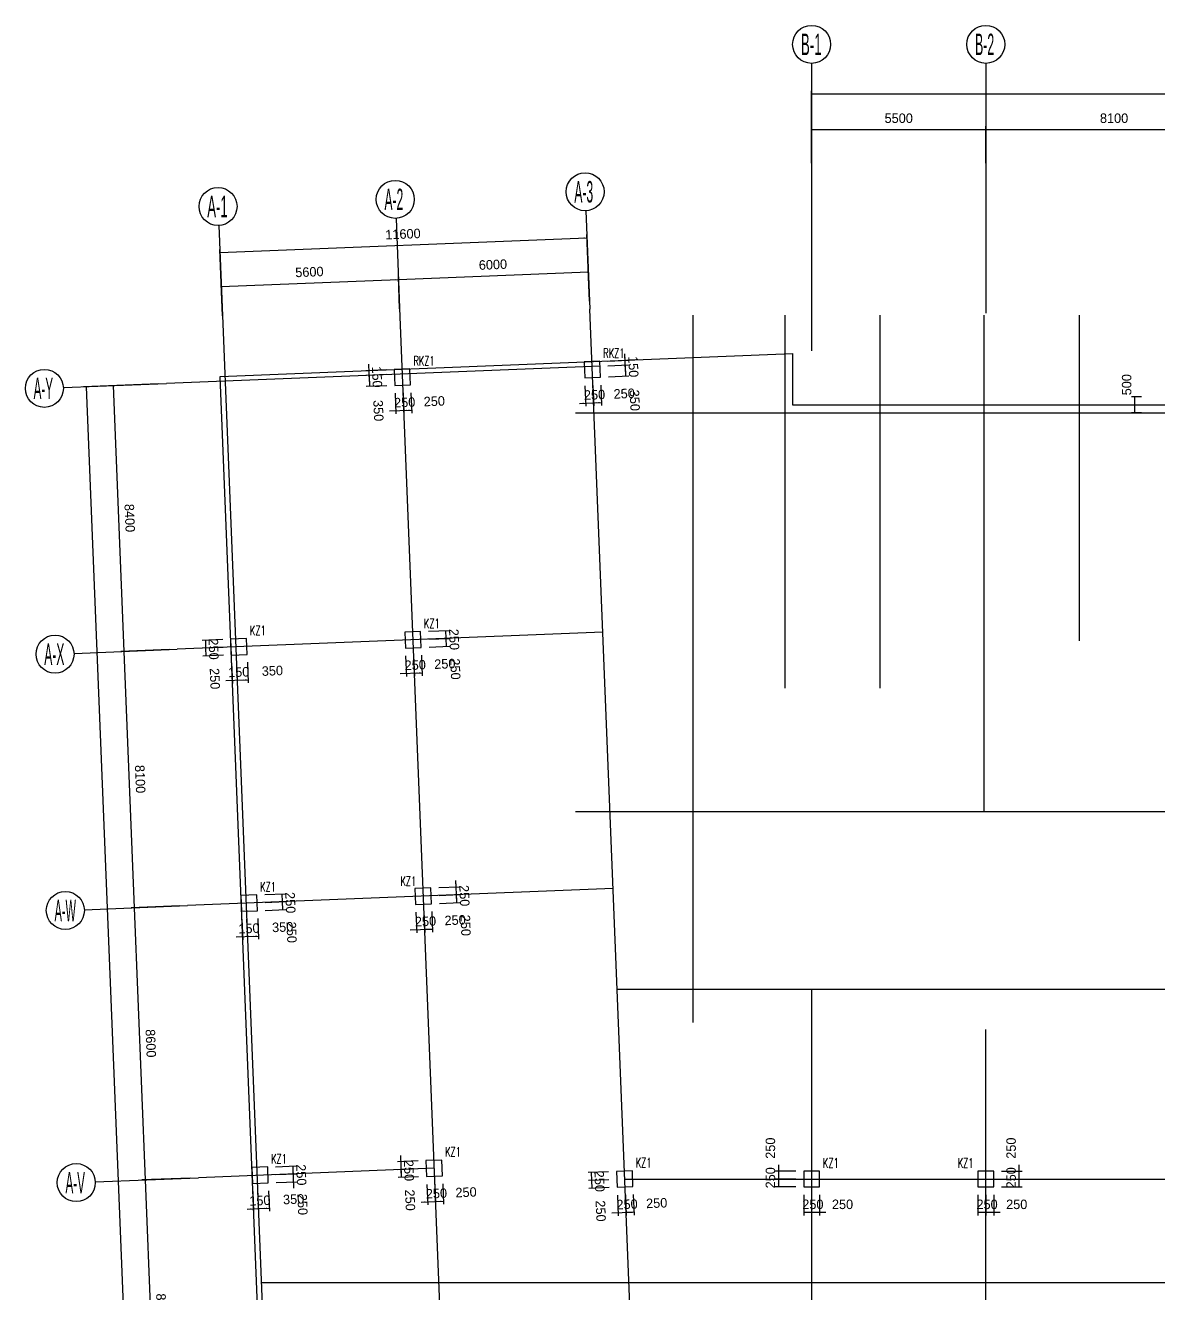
# Model space of a CAD drawing. Extents: x 387171 to 699106, y 11966 to 245688.
# Drawn here: x 470033 to 505815, y 203470 to 243519 of the extents above; entities that cross this region are included whole.
import ezdxf

# ---------------------------------------------------------------- set-up
doc = ezdxf.new("R2010")
doc.units = 0
doc.header["$LTSCALE"] = 100
doc.header["$MEASUREMENT"] = 0
for name, color, linetype in [('COLU', 7, 'Continuous'), ('DIM', 3, 'Continuous'), ('DOTE', 253, 'Continuous'), ('L-AXIS', 3, 'Continuous'), ('NUM', 7, 'Continuous'), ('Q-dote', 253, 'Continuous'), ('小尺寸', 4, 'Continuous')]:
    doc.layers.add(name, color=color, linetype=linetype)
doc.styles.add('hztxt', font='hztxt')
doc.styles.get("Standard").update_dxf_attribs({"font": 'standard'})
doc.dimstyles.get("Standard").update_dxf_attribs({"dimtxt": 300, "dimasz": 100, "dimexe": 100, "dimexo": 250, "dimgap": 100, "dimtad": 0, "dimtoh": 1, "dimdec": 0, "dimdsep": 46, "dimcen": 0.09, "dimclrt": 7, "dimadec": 0, "dimazin": 0, "dimtfac": 1, "dimtdec": 4, "dimtofl": 0, "dimtmove": 0, "dimatfit": 3, "dimfxl": 1, "dimtolj": 1, "dimtzin": 0, "dimarcsym": 0})

# ---------------------------------------------------------------- blocks, each defined once
blk = doc.blocks.new('*D1100')
at = {"layer": 'L-AXIS', "color": 0, "linetype": 'ByBlock', "lineweight": -2}
for p, q in [((494858, 239398), (494858, 241456)), ((494858, 241356), (656958, 241356)), ((656958, 239398), (656958, 241456))]:
    blk.add_line(p, q, dxfattribs=at)
for points in [[(494858, 241356), (494958, 241372), (494958, 241339)], [(656958, 241356), (656858, 241339), (656858, 241372)]]:
    blk.add_solid(points, dxfattribs=at)
at = {"layer": 'L-AXIS', "color": 7, "linetype": 'Continuous', "lineweight": -2, "insert": (548151, 241706), "char_height": 300, "width": 1106.67, "attachment_point": 5, "style": 'hztxt'}
blk.add_mtext('162100', dxfattribs=at)
blk = doc.blocks.new('*D3059')
at = {"layer": 'L-AXIS', "color": 0, "linetype": 'ByBlock', "lineweight": -2}
for p, q in [((474241, 232201), (471867, 232105)), ((478441, 70839), (471967, 232109)), ((480715, 70931), (478341, 70835))]:
    blk.add_line(p, q, dxfattribs=at)
for points in [[(471967, 232109), (471988, 232010), (471954, 232009)], [(478441, 70839), (478420, 70939), (478453, 70940)]]:
    blk.add_solid(points, dxfattribs=at)
at = {"layer": 'L-AXIS', "color": 7, "linetype": 'Continuous', "lineweight": -2, "insert": (475554, 151488), "char_height": 300, "width": 1111.67, "attachment_point": 5, "rotation": 272.2988, "style": 'hztxt'}
blk.add_mtext('161400', dxfattribs=at)
blk = doc.blocks.new('*D1624')
at = {"layer": 'L-AXIS', "color": 0, "linetype": 'ByBlock', "lineweight": -2}
for p, q in [((500358, 239163), (500358, 240335)), ((508458, 239163), (508458, 240335)), ((500358, 240235), (508458, 240235))]:
    blk.add_line(p, q, dxfattribs=at)
for points in [[(500358, 240235), (500458, 240251), (500458, 240218)], [(508458, 240235), (508358, 240218), (508358, 240251)]]:
    blk.add_solid(points, dxfattribs=at)
at = {"layer": 'L-AXIS', "color": 7, "linetype": 'Continuous', "lineweight": -2, "insert": (504408, 240585), "char_height": 300, "width": 775, "attachment_point": 5, "style": 'hztxt'}
blk.add_mtext('8100', dxfattribs=at)
blk = doc.blocks.new('*D3378')
at = {"layer": 'L-AXIS', "color": 0, "linetype": 'ByBlock', "lineweight": -2}
for p, q in [((475248, 207121), (473715, 207059)), ((473815, 207063), (474140, 198970)), ((475573, 199028), (474040, 198966))]:
    blk.add_line(p, q, dxfattribs=at)
for points in [[(473815, 207063), (473836, 206964), (473802, 206963)], [(474140, 198970), (474119, 199069), (474153, 199071)]]:
    blk.add_solid(points, dxfattribs=at)
at = {"layer": 'L-AXIS', "color": 7, "linetype": 'Continuous', "lineweight": -2, "insert": (474327, 203031), "char_height": 300, "width": 775, "attachment_point": 5, "rotation": 272.2988, "style": 'hztxt'}
blk.add_mtext('8100', dxfattribs=at)
blk = doc.blocks.new('*D1791')
at = {"layer": 'L-AXIS', "color": 0, "linetype": 'ByBlock', "lineweight": -2}
for p, q in [((476217, 235269), (481813, 235493)), ((481850, 234567), (481809, 235593)), ((476255, 234343), (476213, 235369))]:
    blk.add_line(p, q, dxfattribs=at)
for points in [[(481813, 235493), (481714, 235473), (481712, 235506)], [(476217, 235269), (476317, 235289), (476318, 235256)]]:
    blk.add_solid(points, dxfattribs=at)
at = {"layer": 'L-AXIS', "color": 7, "linetype": 'Continuous', "lineweight": -2, "insert": (479001, 235731), "char_height": 300, "width": 775, "attachment_point": 5, "rotation": 2.2988, "style": 'hztxt'}
blk.add_mtext('5600', dxfattribs=at)
blk = doc.blocks.new('*D2318')
at = {"layer": 'L-AXIS', "color": 0, "linetype": 'ByBlock', "lineweight": -2}
for p, q in [((476174, 236346), (487765, 236811)), ((487845, 234808), (487761, 236911)), ((476255, 234343), (476170, 236446))]:
    blk.add_line(p, q, dxfattribs=at)
for points in [[(487765, 236811), (487666, 236790), (487664, 236824)], [(476174, 236346), (476273, 236366), (476275, 236333)]]:
    blk.add_solid(points, dxfattribs=at)
at = {"layer": 'L-AXIS', "color": 7, "linetype": 'Continuous', "lineweight": -2, "insert": (481955, 236928), "char_height": 300, "width": 893.33, "attachment_point": 5, "rotation": 2.2988, "style": 'hztxt'}
blk.add_mtext('11600', dxfattribs=at)
blk = doc.blocks.new('_AXISO')
blk.add_circle((0, 0), 0.5)
blk = doc.blocks.new('*D2535')
at = {"layer": 'L-AXIS', "color": 0, "linetype": 'ByBlock', "lineweight": -2}
for p, q in [((474578, 223808), (473045, 223746)), ((473145, 223750), (473470, 215657)), ((474903, 215714), (473370, 215653))]:
    blk.add_line(p, q, dxfattribs=at)
for points in [[(473145, 223750), (473166, 223651), (473133, 223649)], [(473470, 215657), (473450, 215756), (473483, 215757)]]:
    blk.add_solid(points, dxfattribs=at)
at = {"layer": 'L-AXIS', "color": 7, "linetype": 'Continuous', "lineweight": -2, "insert": (473657, 219717), "char_height": 300, "width": 775, "attachment_point": 5, "rotation": 272.2988, "style": 'hztxt'}
blk.add_mtext('8100', dxfattribs=at)
blk = doc.blocks.new('*D506')
at = {"layer": 'L-AXIS', "color": 0, "linetype": 'ByBlock', "lineweight": -2}
for p, q in [((474903, 215714), (473370, 215653)), ((473470, 215657), (473815, 207063)), ((475248, 207121), (473715, 207059))]:
    blk.add_line(p, q, dxfattribs=at)
for points in [[(473470, 215657), (473491, 215557), (473458, 215556)], [(473815, 207063), (473794, 207163), (473828, 207164)]]:
    blk.add_solid(points, dxfattribs=at)
at = {"layer": 'L-AXIS', "color": 7, "linetype": 'Continuous', "lineweight": -2, "insert": (473992, 211374), "char_height": 300, "width": 775, "attachment_point": 5, "rotation": 272.2988, "style": 'hztxt'}
blk.add_mtext('8600', dxfattribs=at)
blk = doc.blocks.new('*D761')
at = {"layer": 'L-AXIS', "color": 0, "linetype": 'ByBlock', "lineweight": -2}
for p, q in [((474241, 232201), (472708, 232139)), ((472808, 232143), (473145, 223750)), ((474578, 223808), (473045, 223746))]:
    blk.add_line(p, q, dxfattribs=at)
for points in [[(472808, 232143), (472829, 232044), (472796, 232043)], [(473145, 223750), (473125, 223849), (473158, 223851)]]:
    blk.add_solid(points, dxfattribs=at)
at = {"layer": 'L-AXIS', "color": 7, "linetype": 'Continuous', "lineweight": -2, "insert": (473327, 227961), "char_height": 300, "width": 785, "attachment_point": 5, "rotation": 272.2988, "style": 'hztxt'}
blk.add_mtext('8400', dxfattribs=at)
blk = doc.blocks.new('*D476')
at = {"layer": 'L-AXIS', "color": 0, "linetype": 'ByBlock', "lineweight": -2}
for p, q in [((481850, 234567), (481809, 235593)), ((481813, 235493), (487808, 235734)), ((487845, 234808), (487804, 235834))]:
    blk.add_line(p, q, dxfattribs=at)
for points in [[(481813, 235493), (481912, 235514), (481914, 235481)], [(487808, 235734), (487709, 235713), (487708, 235747)]]:
    blk.add_solid(points, dxfattribs=at)
at = {"layer": 'L-AXIS', "color": 7, "linetype": 'Continuous', "lineweight": -2, "insert": (484796, 235963), "char_height": 300, "width": 770, "attachment_point": 5, "rotation": 2.2988, "style": 'hztxt'}
blk.add_mtext('6000', dxfattribs=at)
blk = doc.blocks.new('*D251')
at = {"layer": 'L-AXIS', "color": 0, "linetype": 'ByBlock', "lineweight": -2}
for p, q in [((494858, 239163), (494858, 240335)), ((500358, 239163), (500358, 240335)), ((494858, 240235), (500358, 240235))]:
    blk.add_line(p, q, dxfattribs=at)
for points in [[(494858, 240235), (494958, 240251), (494958, 240218)], [(500358, 240235), (500258, 240218), (500258, 240251)]]:
    blk.add_solid(points, dxfattribs=at)
at = {"layer": 'L-AXIS', "color": 7, "linetype": 'Continuous', "lineweight": -2, "insert": (497608, 240585), "char_height": 300, "width": 780, "attachment_point": 5, "style": 'hztxt'}
blk.add_mtext('5500', dxfattribs=at)
blk = doc.blocks.new('*D2812')
at = {"layer": '小尺寸', "color": 0, "linetype": 'ByBlock', "lineweight": -2}
for p, q in [((505271, 231788), (504956, 231788)), ((505056, 231788), (505056, 231288)), ((505271, 231288), (504956, 231288))]:
    blk.add_line(p, q, dxfattribs=at)
for points in [[(505056, 231788), (505073, 231688), (505039, 231688)], [(505056, 231288), (505039, 231388), (505073, 231388)]]:
    blk.add_solid(points, dxfattribs=at)
at = {"layer": '小尺寸', "color": 7, "linetype": 'Continuous', "lineweight": -2, "insert": (504806, 232171), "char_height": 300, "width": 566.67, "attachment_point": 5, "rotation": 90, "style": 'hztxt'}
blk.add_mtext('500', dxfattribs=at)
blk = doc.blocks.new('*D2013')
at = {"layer": 'DIM', "color": 0, "linetype": 'ByBlock', "lineweight": -2}
for p, q in [((482365, 215513), (482391, 214864)), ((482615, 215523), (482641, 214874)), ((482187, 214956), (482836, 214982))]:
    blk.add_line(p, q, dxfattribs=at)
for points in [[(482387, 214964), (482288, 214943), (482286, 214976)], [(482637, 214974), (482736, 214994), (482737, 214961)]]:
    blk.add_solid(points, dxfattribs=at)
at = {"layer": 'DIM', "color": 7, "linetype": 'Continuous', "lineweight": -2, "insert": (482667, 215225), "char_height": 300, "width": 566.67, "attachment_point": 5, "rotation": 2.2988, "style": 'hztxt'}
blk.add_mtext('250', dxfattribs=at)
blk = doc.blocks.new('*D1943')
at = {"layer": 'DIM', "color": 0, "linetype": 'ByBlock', "lineweight": -2}
for p, q in [((482615, 215523), (482641, 214874)), ((482864, 215533), (482890, 214884)), ((482637, 214974), (482886, 214984))]:
    blk.add_line(p, q, dxfattribs=at)
for points in [[(482637, 214974), (482736, 214994), (482737, 214961)], [(482886, 214984), (482787, 214963), (482786, 214996)]]:
    blk.add_solid(points, dxfattribs=at)
at = {"layer": 'DIM', "color": 7, "linetype": 'Continuous', "lineweight": -2, "insert": (483602, 215263), "char_height": 300, "width": 566.67, "attachment_point": 5, "rotation": 2.2988, "style": 'hztxt'}
blk.add_mtext('250', dxfattribs=at)
blk = doc.blocks.new('*D2206')
at = {"layer": 'DIM', "color": 0, "linetype": 'ByBlock', "lineweight": -2}
for p, q in [((483094, 216043), (483744, 216069)), ((483654, 215815), (483644, 216065)), ((483104, 215793), (483754, 215819))]:
    blk.add_line(p, q, dxfattribs=at)
for points in [[(483644, 216065), (483664, 215966), (483631, 215964)], [(483654, 215815), (483633, 215914), (483666, 215916)]]:
    blk.add_solid(points, dxfattribs=at)
at = {"layer": 'DIM', "color": 7, "linetype": 'Continuous', "lineweight": -2, "insert": (483933, 215099), "char_height": 300, "width": 566.67, "attachment_point": 5, "rotation": 272.2988, "style": 'hztxt'}
blk.add_mtext('250', dxfattribs=at)
blk = doc.blocks.new('*D2404')
at = {"layer": 'DIM', "color": 0, "linetype": 'ByBlock', "lineweight": -2}
for p, q in [((483084, 216293), (483734, 216319)), ((483652, 215865), (483626, 216515)), ((483094, 216043), (483744, 216069))]:
    blk.add_line(p, q, dxfattribs=at)
for points in [[(483634, 216315), (483613, 216414), (483646, 216415)], [(483644, 216065), (483664, 215966), (483631, 215964)]]:
    blk.add_solid(points, dxfattribs=at)
at = {"layer": 'DIM', "color": 7, "linetype": 'Continuous', "lineweight": -2, "insert": (483895, 216035), "char_height": 300, "width": 566.67, "attachment_point": 5, "rotation": 272.2988, "style": 'hztxt'}
blk.add_mtext('250', dxfattribs=at)
blk = doc.blocks.new('*D4275')
at = {"layer": 'DIM', "color": 0, "linetype": 'ByBlock', "lineweight": -2}
for p, q in [((493808, 207538), (493808, 206888)), ((494358, 207338), (493708, 207338)), ((494358, 207088), (493708, 207088))]:
    blk.add_line(p, q, dxfattribs=at)
for points in [[(493808, 207338), (493791, 207438), (493825, 207438)], [(493808, 207088), (493825, 206988), (493791, 206988)]]:
    blk.add_solid(points, dxfattribs=at)
at = {"layer": 'DIM', "color": 7, "linetype": 'Continuous', "lineweight": -2, "insert": (493558, 208064), "char_height": 300, "width": 566.67, "attachment_point": 5, "rotation": 90, "style": 'hztxt'}
blk.add_mtext('250', dxfattribs=at)
blk = doc.blocks.new('*D2622')
at = {"layer": 'DIM', "color": 0, "linetype": 'ByBlock', "lineweight": -2}
for p, q in [((494358, 207088), (493708, 207088)), ((493808, 207088), (493808, 206838)), ((494358, 206838), (493708, 206838))]:
    blk.add_line(p, q, dxfattribs=at)
for points in [[(493808, 207088), (493825, 206988), (493791, 206988)], [(493808, 206838), (493791, 206938), (493825, 206938)]]:
    blk.add_solid(points, dxfattribs=at)
at = {"layer": 'DIM', "color": 7, "linetype": 'Continuous', "lineweight": -2, "insert": (493558, 207128), "char_height": 300, "width": 566.67, "attachment_point": 5, "rotation": 90, "style": 'hztxt'}
blk.add_mtext('250', dxfattribs=at)
blk = doc.blocks.new('*D2872')
at = {"layer": 'DIM', "color": 0, "linetype": 'ByBlock', "lineweight": -2}
for p, q in [((494608, 206588), (494608, 205938)), ((494858, 206588), (494858, 205938)), ((494608, 206038), (494858, 206038))]:
    blk.add_line(p, q, dxfattribs=at)
for points in [[(494608, 206038), (494708, 206055), (494708, 206021)], [(494858, 206038), (494758, 206021), (494758, 206055)]]:
    blk.add_solid(points, dxfattribs=at)
at = {"layer": 'DIM', "color": 7, "linetype": 'Continuous', "lineweight": -2, "insert": (494898, 206288), "char_height": 300, "width": 566.67, "attachment_point": 5, "style": 'hztxt'}
blk.add_mtext('250', dxfattribs=at)
blk = doc.blocks.new('*D3089')
at = {"layer": 'DIM', "color": 0, "linetype": 'ByBlock', "lineweight": -2}
for p, q in [((494858, 206588), (494858, 205938)), ((495108, 206588), (495108, 205938)), ((494658, 206038), (495308, 206038))]:
    blk.add_line(p, q, dxfattribs=at)
for points in [[(494858, 206038), (494758, 206021), (494758, 206055)], [(495108, 206038), (495208, 206055), (495208, 206021)]]:
    blk.add_solid(points, dxfattribs=at)
at = {"layer": 'DIM', "color": 7, "linetype": 'Continuous', "lineweight": -2, "insert": (495834, 206288), "char_height": 300, "width": 566.67, "attachment_point": 5, "style": 'hztxt'}
blk.add_mtext('250', dxfattribs=at)
blk = doc.blocks.new('*D3312')
at = {"layer": 'DIM', "color": 0, "linetype": 'ByBlock', "lineweight": -2}
for p, q in [((500108, 206588), (500108, 205938)), ((500358, 206588), (500358, 205938)), ((500108, 206038), (500358, 206038))]:
    blk.add_line(p, q, dxfattribs=at)
for points in [[(500108, 206038), (500208, 206055), (500208, 206021)], [(500358, 206038), (500258, 206021), (500258, 206055)]]:
    blk.add_solid(points, dxfattribs=at)
at = {"layer": 'DIM', "color": 7, "linetype": 'Continuous', "lineweight": -2, "insert": (500398, 206288), "char_height": 300, "width": 566.67, "attachment_point": 5, "style": 'hztxt'}
blk.add_mtext('250', dxfattribs=at)
blk = doc.blocks.new('*D3257')
at = {"layer": 'DIM', "color": 0, "linetype": 'ByBlock', "lineweight": -2}
for p, q in [((500358, 206588), (500358, 205938)), ((500608, 206588), (500608, 205938)), ((500158, 206038), (500808, 206038))]:
    blk.add_line(p, q, dxfattribs=at)
for points in [[(500358, 206038), (500258, 206021), (500258, 206055)], [(500608, 206038), (500708, 206055), (500708, 206021)]]:
    blk.add_solid(points, dxfattribs=at)
at = {"layer": 'DIM', "color": 7, "linetype": 'Continuous', "lineweight": -2, "insert": (501334, 206288), "char_height": 300, "width": 566.67, "attachment_point": 5, "style": 'hztxt'}
blk.add_mtext('250', dxfattribs=at)
blk = doc.blocks.new('*D1324')
at = {"layer": 'DIM', "color": 0, "linetype": 'ByBlock', "lineweight": -2}
for p, q in [((500858, 207088), (501508, 207088)), ((501408, 206838), (501408, 207088)), ((500858, 206838), (501508, 206838))]:
    blk.add_line(p, q, dxfattribs=at)
for points in [[(501408, 207088), (501425, 206988), (501391, 206988)], [(501408, 206838), (501391, 206938), (501425, 206938)]]:
    blk.add_solid(points, dxfattribs=at)
at = {"layer": 'DIM', "color": 7, "linetype": 'Continuous', "lineweight": -2, "insert": (501158, 207128), "char_height": 300, "width": 566.67, "attachment_point": 5, "rotation": 90, "style": 'hztxt'}
blk.add_mtext('250', dxfattribs=at)
blk = doc.blocks.new('*D1528')
at = {"layer": 'DIM', "color": 0, "linetype": 'ByBlock', "lineweight": -2}
for p, q in [((501408, 206888), (501408, 207538)), ((500858, 207338), (501508, 207338)), ((500858, 207088), (501508, 207088))]:
    blk.add_line(p, q, dxfattribs=at)
for points in [[(501408, 207338), (501391, 207438), (501425, 207438)], [(501408, 207088), (501425, 206988), (501391, 206988)]]:
    blk.add_solid(points, dxfattribs=at)
at = {"layer": 'DIM', "color": 7, "linetype": 'Continuous', "lineweight": -2, "insert": (501158, 208064), "char_height": 300, "width": 566.67, "attachment_point": 5, "rotation": 90, "style": 'hztxt'}
blk.add_mtext('250', dxfattribs=at)
blk = doc.blocks.new('*D4160')
at = {"layer": 'DIM', "color": 0, "linetype": 'ByBlock', "lineweight": -2}
for p, q in [((488448, 207318), (487799, 207292)), ((488458, 207068), (487809, 207042)), ((487899, 207296), (487909, 207046))]:
    blk.add_line(p, q, dxfattribs=at)
for points in [[(487899, 207296), (487919, 207196), (487886, 207195)], [(487909, 207046), (487888, 207145), (487922, 207146)]]:
    blk.add_solid(points, dxfattribs=at)
at = {"layer": 'DIM', "color": 7, "linetype": 'Continuous', "lineweight": -2, "insert": (488160, 207016), "char_height": 300, "width": 566.67, "attachment_point": 5, "rotation": 272.2988, "style": 'hztxt'}
blk.add_mtext('250', dxfattribs=at)
blk = doc.blocks.new('*D4375')
at = {"layer": 'DIM', "color": 0, "linetype": 'ByBlock', "lineweight": -2}
for p, q in [((488458, 207068), (487809, 207042)), ((488468, 206818), (487819, 206792)), ((487909, 207046), (487919, 206796))]:
    blk.add_line(p, q, dxfattribs=at)
for points in [[(487909, 207046), (487930, 206947), (487896, 206945)], [(487919, 206796), (487898, 206895), (487932, 206897)]]:
    blk.add_solid(points, dxfattribs=at)
at = {"layer": 'DIM', "color": 7, "linetype": 'Continuous', "lineweight": -2, "insert": (488198, 206080), "char_height": 300, "width": 566.67, "attachment_point": 5, "rotation": 272.2988, "style": 'hztxt'}
blk.add_mtext('250', dxfattribs=at)
blk = doc.blocks.new('*D4352')
at = {"layer": 'DIM', "color": 0, "linetype": 'ByBlock', "lineweight": -2}
for p, q in [((488728, 206578), (488754, 205929)), ((488978, 206588), (489004, 205939)), ((488551, 206021), (489200, 206047))]:
    blk.add_line(p, q, dxfattribs=at)
for points in [[(488750, 206029), (488651, 206008), (488650, 206041)], [(489000, 206039), (489099, 206059), (489101, 206026)]]:
    blk.add_solid(points, dxfattribs=at)
at = {"layer": 'DIM', "color": 7, "linetype": 'Continuous', "lineweight": -2, "insert": (489030, 206290), "char_height": 300, "width": 566.67, "attachment_point": 5, "rotation": 2.2988, "style": 'hztxt'}
blk.add_mtext('250', dxfattribs=at)
blk = doc.blocks.new('*D2441')
at = {"layer": 'DIM', "color": 0, "linetype": 'ByBlock', "lineweight": -2}
for p, q in [((488978, 206588), (489004, 205939)), ((489228, 206598), (489254, 205949)), ((489000, 206039), (489250, 206049))]:
    blk.add_line(p, q, dxfattribs=at)
for points in [[(489000, 206039), (489099, 206059), (489101, 206026)], [(489250, 206049), (489151, 206028), (489149, 206061)]]:
    blk.add_solid(points, dxfattribs=at)
at = {"layer": 'DIM', "color": 7, "linetype": 'Continuous', "lineweight": -2, "insert": (489966, 206328), "char_height": 300, "width": 566.67, "attachment_point": 5, "rotation": 2.2988, "style": 'hztxt'}
blk.add_mtext('250', dxfattribs=at)
blk = doc.blocks.new('*D1049')
at = {"layer": 'DIM', "color": 0, "linetype": 'ByBlock', "lineweight": -2}
for p, q in [((477214, 206699), (477240, 206050)), ((477364, 206706), (477390, 206056)), ((477036, 206142), (477586, 206164))]:
    blk.add_line(p, q, dxfattribs=at)
for points in [[(477236, 206150), (477137, 206129), (477136, 206163)], [(477386, 206156), (477485, 206177), (477487, 206143)]]:
    blk.add_solid(points, dxfattribs=at)
at = {"layer": 'DIM', "color": 7, "linetype": 'Continuous', "lineweight": -2, "insert": (477437, 206408), "char_height": 300, "width": 476.67, "attachment_point": 5, "rotation": 2.2988, "style": 'hztxt'}
blk.add_mtext('150', dxfattribs=at)
blk = doc.blocks.new('*D1319')
at = {"layer": 'DIM', "color": 0, "linetype": 'ByBlock', "lineweight": -2}
for p, q in [((477364, 206706), (477390, 206056)), ((477714, 206720), (477740, 206070)), ((477386, 206156), (477736, 206170))]:
    blk.add_line(p, q, dxfattribs=at)
for points in [[(477386, 206156), (477485, 206177), (477487, 206143)], [(477736, 206170), (477637, 206149), (477635, 206183)]]:
    blk.add_solid(points, dxfattribs=at)
at = {"layer": 'DIM', "color": 7, "linetype": 'Continuous', "lineweight": -2, "insert": (478502, 206451), "char_height": 300, "width": 566.67, "attachment_point": 5, "rotation": 2.2988, "style": 'hztxt'}
blk.add_mtext('350', dxfattribs=at)
blk = doc.blocks.new('*D1266')
at = {"layer": 'DIM', "color": 0, "linetype": 'ByBlock', "lineweight": -2}
for p, q in [((478511, 206802), (478485, 207451)), ((477944, 207229), (478593, 207255)), ((477954, 206979), (478603, 207005))]:
    blk.add_line(p, q, dxfattribs=at)
for points in [[(478493, 207251), (478472, 207350), (478506, 207352)], [(478503, 207001), (478524, 206902), (478490, 206901)]]:
    blk.add_solid(points, dxfattribs=at)
at = {"layer": 'DIM', "color": 7, "linetype": 'Continuous', "lineweight": -2, "insert": (478782, 206286), "char_height": 300, "width": 566.67, "attachment_point": 5, "rotation": 272.2988, "style": 'hztxt'}
blk.add_mtext('250', dxfattribs=at)
blk = doc.blocks.new('*D3676')
at = {"layer": 'DIM', "color": 0, "linetype": 'ByBlock', "lineweight": -2}
for p, q in [((477933, 207479), (478583, 207505)), ((478493, 207251), (478483, 207501)), ((477944, 207229), (478593, 207255))]:
    blk.add_line(p, q, dxfattribs=at)
for points in [[(478483, 207501), (478504, 207402), (478470, 207400)], [(478493, 207251), (478472, 207350), (478506, 207352)]]:
    blk.add_solid(points, dxfattribs=at)
at = {"layer": 'DIM', "color": 7, "linetype": 'Continuous', "lineweight": -2, "insert": (478744, 207221), "char_height": 300, "width": 566.67, "attachment_point": 5, "rotation": 272.2988, "style": 'hztxt'}
blk.add_mtext('250', dxfattribs=at)
blk = doc.blocks.new('*D3907')
at = {"layer": 'DIM', "color": 0, "linetype": 'ByBlock', "lineweight": -2}
for p, q in [((482430, 207659), (481780, 207633)), ((481872, 207837), (481898, 207188)), ((482440, 207410), (481790, 207384))]:
    blk.add_line(p, q, dxfattribs=at)
for points in [[(481880, 207637), (481860, 207737), (481893, 207738)], [(481890, 207388), (481911, 207288), (481878, 207287)]]:
    blk.add_solid(points, dxfattribs=at)
at = {"layer": 'DIM', "color": 7, "linetype": 'Continuous', "lineweight": -2, "insert": (482142, 207357), "char_height": 300, "width": 566.67, "attachment_point": 5, "rotation": 272.2988, "style": 'hztxt'}
blk.add_mtext('250', dxfattribs=at)
blk = doc.blocks.new('*D1993')
at = {"layer": 'DIM', "color": 0, "linetype": 'ByBlock', "lineweight": -2}
for p, q in [((482440, 207410), (481790, 207384)), ((482450, 207160), (481800, 207134)), ((481890, 207388), (481900, 207138))]:
    blk.add_line(p, q, dxfattribs=at)
for points in [[(481890, 207388), (481911, 207288), (481878, 207287)], [(481900, 207138), (481880, 207237), (481913, 207238)]]:
    blk.add_solid(points, dxfattribs=at)
at = {"layer": 'DIM', "color": 7, "linetype": 'Continuous', "lineweight": -2, "insert": (482179, 206422), "char_height": 300, "width": 566.67, "attachment_point": 5, "rotation": 272.2988, "style": 'hztxt'}
blk.add_mtext('250', dxfattribs=at)
blk = doc.blocks.new('*D1965')
at = {"layer": 'DIM', "color": 0, "linetype": 'ByBlock', "lineweight": -2}
for p, q in [((482710, 206920), (482736, 206271)), ((482960, 206930), (482986, 206281)), ((482532, 206363), (483181, 206389))]:
    blk.add_line(p, q, dxfattribs=at)
for points in [[(482732, 206371), (482633, 206350), (482631, 206383)], [(482982, 206381), (483081, 206401), (483082, 206368)]]:
    blk.add_solid(points, dxfattribs=at)
at = {"layer": 'DIM', "color": 7, "linetype": 'Continuous', "lineweight": -2, "insert": (483012, 206632), "char_height": 300, "width": 566.67, "attachment_point": 5, "rotation": 2.2988, "style": 'hztxt'}
blk.add_mtext('250', dxfattribs=at)
blk = doc.blocks.new('*D2173')
at = {"layer": 'DIM', "color": 0, "linetype": 'ByBlock', "lineweight": -2}
for p, q in [((482960, 206930), (482986, 206281)), ((483209, 206940), (483235, 206291)), ((482982, 206381), (483231, 206391))]:
    blk.add_line(p, q, dxfattribs=at)
for points in [[(482982, 206381), (483081, 206401), (483082, 206368)], [(483231, 206391), (483132, 206370), (483131, 206403)]]:
    blk.add_solid(points, dxfattribs=at)
at = {"layer": 'DIM', "color": 7, "linetype": 'Continuous', "lineweight": -2, "insert": (483947, 206670), "char_height": 300, "width": 566.67, "attachment_point": 5, "rotation": 2.2988, "style": 'hztxt'}
blk.add_mtext('250', dxfattribs=at)
blk = doc.blocks.new('*D2414')
at = {"layer": 'DIM', "color": 0, "linetype": 'ByBlock', "lineweight": -2}
for p, q in [((476869, 215293), (476895, 214643)), ((477019, 215299), (477045, 214649)), ((476691, 214735), (477241, 214757))]:
    blk.add_line(p, q, dxfattribs=at)
for points in [[(476891, 214743), (476792, 214722), (476791, 214756)], [(477041, 214749), (477140, 214770), (477142, 214736)]]:
    blk.add_solid(points, dxfattribs=at)
at = {"layer": 'DIM', "color": 7, "linetype": 'Continuous', "lineweight": -2, "insert": (477092, 215001), "char_height": 300, "width": 476.67, "attachment_point": 5, "rotation": 2.2988, "style": 'hztxt'}
blk.add_mtext('150', dxfattribs=at)
blk = doc.blocks.new('*D2895')
at = {"layer": 'DIM', "color": 0, "linetype": 'ByBlock', "lineweight": -2}
for p, q in [((477019, 215299), (477045, 214649)), ((477369, 215313), (477395, 214663)), ((477041, 214749), (477391, 214763))]:
    blk.add_line(p, q, dxfattribs=at)
for points in [[(477041, 214749), (477140, 214770), (477142, 214736)], [(477391, 214763), (477292, 214742), (477290, 214776)]]:
    blk.add_solid(points, dxfattribs=at)
at = {"layer": 'DIM', "color": 7, "linetype": 'Continuous', "lineweight": -2, "insert": (478157, 215044), "char_height": 300, "width": 566.67, "attachment_point": 5, "rotation": 2.2988, "style": 'hztxt'}
blk.add_mtext('350', dxfattribs=at)
blk = doc.blocks.new('*D915')
at = {"layer": 'DIM', "color": 0, "linetype": 'ByBlock', "lineweight": -2}
for p, q in [((477599, 215822), (478248, 215848)), ((477609, 215572), (478258, 215599)), ((478158, 215595), (478148, 215844))]:
    blk.add_line(p, q, dxfattribs=at)
for points in [[(478148, 215844), (478169, 215745), (478135, 215744)], [(478158, 215595), (478137, 215694), (478171, 215695)]]:
    blk.add_solid(points, dxfattribs=at)
at = {"layer": 'DIM', "color": 7, "linetype": 'Continuous', "lineweight": -2, "insert": (478437, 214879), "char_height": 300, "width": 566.67, "attachment_point": 5, "rotation": 272.2988, "style": 'hztxt'}
blk.add_mtext('250', dxfattribs=at)
blk = doc.blocks.new('*D1146')
at = {"layer": 'DIM', "color": 0, "linetype": 'ByBlock', "lineweight": -2}
for p, q in [((477589, 216072), (478238, 216098)), ((478148, 215844), (478138, 216094)), ((477599, 215822), (478248, 215848))]:
    blk.add_line(p, q, dxfattribs=at)
for points in [[(478138, 216094), (478159, 215995), (478125, 215994)], [(478148, 215844), (478127, 215944), (478161, 215945)]]:
    blk.add_solid(points, dxfattribs=at)
at = {"layer": 'DIM', "color": 7, "linetype": 'Continuous', "lineweight": -2, "insert": (478400, 215814), "char_height": 300, "width": 566.67, "attachment_point": 5, "rotation": 272.2988, "style": 'hztxt'}
blk.add_mtext('250', dxfattribs=at)
blk = doc.blocks.new('*D2911')
at = {"layer": 'DIM', "color": 0, "linetype": 'ByBlock', "lineweight": -2}
for p, q in [((476264, 224125), (475615, 224099)), ((476274, 223876), (475625, 223850)), ((475715, 224103), (475725, 223854))]:
    blk.add_line(p, q, dxfattribs=at)
for points in [[(475715, 224103), (475736, 224004), (475702, 224003)], [(475725, 223854), (475704, 223953), (475738, 223954)]]:
    blk.add_solid(points, dxfattribs=at)
at = {"layer": 'DIM', "color": 7, "linetype": 'Continuous', "lineweight": -2, "insert": (475976, 223823), "char_height": 300, "width": 566.67, "attachment_point": 5, "rotation": 272.2988, "style": 'hztxt'}
blk.add_mtext('250', dxfattribs=at)
blk = doc.blocks.new('*D893')
at = {"layer": 'DIM', "color": 0, "linetype": 'ByBlock', "lineweight": -2}
for p, q in [((476274, 223876), (475625, 223850)), ((476284, 223626), (475635, 223600)), ((475725, 223854), (475735, 223604))]:
    blk.add_line(p, q, dxfattribs=at)
for points in [[(475725, 223854), (475746, 223754), (475712, 223753)], [(475735, 223604), (475714, 223703), (475748, 223704)]]:
    blk.add_solid(points, dxfattribs=at)
at = {"layer": 'DIM', "color": 7, "linetype": 'Continuous', "lineweight": -2, "insert": (476014, 222888), "char_height": 300, "width": 566.67, "attachment_point": 5, "rotation": 272.2988, "style": 'hztxt'}
blk.add_mtext('250', dxfattribs=at)
blk = doc.blocks.new('*D1169')
at = {"layer": 'DIM', "color": 0, "linetype": 'ByBlock', "lineweight": -2}
for p, q in [((476544, 223386), (476570, 222737)), ((476694, 223392), (476720, 222743)), ((476367, 222828), (476916, 222851))]:
    blk.add_line(p, q, dxfattribs=at)
for points in [[(476566, 222837), (476467, 222816), (476466, 222849)], [(476716, 222843), (476816, 222863), (476817, 222830)]]:
    blk.add_solid(points, dxfattribs=at)
at = {"layer": 'DIM', "color": 7, "linetype": 'Continuous', "lineweight": -2, "insert": (476768, 223095), "char_height": 300, "width": 476.67, "attachment_point": 5, "rotation": 2.2988, "style": 'hztxt'}
blk.add_mtext('150', dxfattribs=at)
blk = doc.blocks.new('*D1091')
at = {"layer": 'DIM', "color": 0, "linetype": 'ByBlock', "lineweight": -2}
for p, q in [((476694, 223392), (476720, 222743)), ((477044, 223406), (477070, 222757)), ((476716, 222843), (477066, 222857))]:
    blk.add_line(p, q, dxfattribs=at)
for points in [[(476716, 222843), (476816, 222863), (476817, 222830)], [(477066, 222857), (476967, 222836), (476965, 222869)]]:
    blk.add_solid(points, dxfattribs=at)
at = {"layer": 'DIM', "color": 7, "linetype": 'Continuous', "lineweight": -2, "insert": (477832, 223137), "char_height": 300, "width": 566.67, "attachment_point": 5, "rotation": 2.2988, "style": 'hztxt'}
blk.add_mtext('350', dxfattribs=at)
blk = doc.blocks.new('*D1368')
at = {"layer": 'DIM', "color": 0, "linetype": 'ByBlock', "lineweight": -2}
for p, q in [((482040, 223607), (482066, 222957)), ((482290, 223617), (482316, 222967)), ((481862, 223049), (482512, 223075))]:
    blk.add_line(p, q, dxfattribs=at)
for points in [[(482312, 223067), (482411, 223088), (482412, 223055)], [(482062, 223057), (481963, 223036), (481961, 223070)]]:
    blk.add_solid(points, dxfattribs=at)
at = {"layer": 'DIM', "color": 7, "linetype": 'Continuous', "lineweight": -2, "insert": (482342, 223319), "char_height": 300, "width": 566.67, "attachment_point": 5, "rotation": 2.2988, "style": 'hztxt'}
blk.add_mtext('250', dxfattribs=at)
blk = doc.blocks.new('*D1568')
at = {"layer": 'DIM', "color": 0, "linetype": 'ByBlock', "lineweight": -2}
for p, q in [((482290, 223617), (482316, 222967)), ((482539, 223627), (482566, 222977)), ((482312, 223067), (482562, 223077))]:
    blk.add_line(p, q, dxfattribs=at)
for points in [[(482312, 223067), (482411, 223088), (482412, 223055)], [(482562, 223077), (482462, 223057), (482461, 223090)]]:
    blk.add_solid(points, dxfattribs=at)
at = {"layer": 'DIM', "color": 7, "linetype": 'Continuous', "lineweight": -2, "insert": (483277, 223356), "char_height": 300, "width": 566.67, "attachment_point": 5, "rotation": 2.2988, "style": 'hztxt'}
blk.add_mtext('250', dxfattribs=at)
blk = doc.blocks.new('*D3980')
at = {"layer": 'DIM', "color": 0, "linetype": 'ByBlock', "lineweight": -2}
for p, q in [((482769, 224136), (483419, 224162)), ((482779, 223887), (483429, 223913)), ((483329, 223909), (483319, 224158))]:
    blk.add_line(p, q, dxfattribs=at)
for points in [[(483319, 224158), (483339, 224059), (483306, 224058)], [(483329, 223909), (483308, 224008), (483341, 224009)]]:
    blk.add_solid(points, dxfattribs=at)
at = {"layer": 'DIM', "color": 7, "linetype": 'Continuous', "lineweight": -2, "insert": (483608, 223193), "char_height": 300, "width": 566.67, "attachment_point": 5, "rotation": 272.2988, "style": 'hztxt'}
blk.add_mtext('250', dxfattribs=at)
blk = doc.blocks.new('*D69')
at = {"layer": 'DIM', "color": 0, "linetype": 'ByBlock', "lineweight": -2}
for p, q in [((482759, 224386), (483409, 224412)), ((483319, 224158), (483309, 224408)), ((482769, 224136), (483419, 224162))]:
    blk.add_line(p, q, dxfattribs=at)
for points in [[(483309, 224408), (483329, 224309), (483296, 224308)], [(483319, 224158), (483298, 224258), (483331, 224259)]]:
    blk.add_solid(points, dxfattribs=at)
at = {"layer": 'DIM', "color": 7, "linetype": 'Continuous', "lineweight": -2, "insert": (483570, 224128), "char_height": 300, "width": 566.67, "attachment_point": 5, "rotation": 272.2988, "style": 'hztxt'}
blk.add_mtext('250', dxfattribs=at)
blk = doc.blocks.new('*D322')
at = {"layer": 'DIM', "color": 0, "linetype": 'ByBlock', "lineweight": -2}
for p, q in [((487702, 232141), (487728, 231491)), ((487952, 232151), (487978, 231501)), ((487524, 231583), (488174, 231609))]:
    blk.add_line(p, q, dxfattribs=at)
for points in [[(487724, 231591), (487625, 231570), (487624, 231604)], [(487974, 231601), (488073, 231622), (488075, 231588)]]:
    blk.add_solid(points, dxfattribs=at)
at = {"layer": 'DIM', "color": 7, "linetype": 'Continuous', "lineweight": -2, "insert": (488004, 231853), "char_height": 300, "width": 566.67, "attachment_point": 5, "rotation": 2.2988, "style": 'hztxt'}
blk.add_mtext('250', dxfattribs=at)
blk = doc.blocks.new('*D516')
at = {"layer": 'DIM', "color": 0, "linetype": 'ByBlock', "lineweight": -2}
for p, q in [((487952, 232151), (487978, 231501)), ((488202, 232161), (488228, 231511)), ((487974, 231601), (488224, 231611))]:
    blk.add_line(p, q, dxfattribs=at)
for points in [[(487974, 231601), (488073, 231622), (488075, 231588)], [(488224, 231611), (488125, 231590), (488123, 231624)]]:
    blk.add_solid(points, dxfattribs=at)
at = {"layer": 'DIM', "color": 7, "linetype": 'Continuous', "lineweight": -2, "insert": (488940, 231890), "char_height": 300, "width": 566.67, "attachment_point": 5, "rotation": 2.2988, "style": 'hztxt'}
blk.add_mtext('250', dxfattribs=at)
blk = doc.blocks.new('*D491')
at = {"layer": 'DIM', "color": 0, "linetype": 'ByBlock', "lineweight": -2}
for p, q in [((488427, 232770), (489077, 232796)), ((488991, 232443), (488977, 232792)), ((488442, 232421), (489091, 232447))]:
    blk.add_line(p, q, dxfattribs=at)
for points in [[(488977, 232792), (488998, 232693), (488964, 232692)], [(488991, 232443), (488970, 232542), (489004, 232543)]]:
    blk.add_solid(points, dxfattribs=at)
at = {"layer": 'DIM', "color": 7, "linetype": 'Continuous', "lineweight": -2, "insert": (489272, 231677), "char_height": 300, "width": 566.67, "attachment_point": 5, "rotation": 272.2988, "style": 'hztxt'}
blk.add_mtext('350', dxfattribs=at)
blk = doc.blocks.new('*D2966')
at = {"layer": 'DIM', "color": 0, "linetype": 'ByBlock', "lineweight": -2}
for p, q in [((488985, 232592), (488963, 233142)), ((488421, 232920), (489071, 232946)), ((488427, 232770), (489077, 232796))]:
    blk.add_line(p, q, dxfattribs=at)
for points in [[(488971, 232942), (488950, 233041), (488984, 233043)], [(488977, 232792), (488998, 232693), (488964, 232692)]]:
    blk.add_solid(points, dxfattribs=at)
at = {"layer": 'DIM', "color": 7, "linetype": 'Continuous', "lineweight": -2, "insert": (489229, 232741), "char_height": 300, "width": 476.67, "attachment_point": 5, "rotation": 272.2988, "style": 'hztxt'}
blk.add_mtext('150', dxfattribs=at)
blk = doc.blocks.new('*D3201')
at = {"layer": 'DIM', "color": 0, "linetype": 'ByBlock', "lineweight": -2}
for p, q in [((480870, 232817), (480892, 232268)), ((481427, 232639), (480778, 232613)), ((481433, 232489), (480784, 232463))]:
    blk.add_line(p, q, dxfattribs=at)
for points in [[(480878, 232617), (480857, 232717), (480890, 232718)], [(480884, 232467), (480904, 232368), (480871, 232367)]]:
    blk.add_solid(points, dxfattribs=at)
at = {"layer": 'DIM', "color": 7, "linetype": 'Continuous', "lineweight": -2, "insert": (481136, 232416), "char_height": 300, "width": 476.67, "attachment_point": 5, "rotation": 272.2988, "style": 'hztxt'}
blk.add_mtext('150', dxfattribs=at)
blk = doc.blocks.new('*D3674')
at = {"layer": 'DIM', "color": 0, "linetype": 'ByBlock', "lineweight": -2}
for p, q in [((481433, 232489), (480784, 232463)), ((480884, 232467), (480898, 232118)), ((481447, 232140), (480798, 232114))]:
    blk.add_line(p, q, dxfattribs=at)
for points in [[(480884, 232467), (480904, 232368), (480871, 232367)], [(480898, 232118), (480877, 232217), (480910, 232218)]]:
    blk.add_solid(points, dxfattribs=at)
at = {"layer": 'DIM', "color": 7, "linetype": 'Continuous', "lineweight": -2, "insert": (481179, 231352), "char_height": 300, "width": 566.67, "attachment_point": 5, "rotation": 272.2988, "style": 'hztxt'}
blk.add_mtext('350', dxfattribs=at)
blk = doc.blocks.new('*D3902')
at = {"layer": 'DIM', "color": 0, "linetype": 'ByBlock', "lineweight": -2}
for p, q in [((481707, 231900), (481733, 231251)), ((481957, 231910), (481983, 231261)), ((481529, 231342), (482179, 231368))]:
    blk.add_line(p, q, dxfattribs=at)
for points in [[(481729, 231350), (481630, 231330), (481628, 231363)], [(481979, 231360), (482078, 231381), (482079, 231348)]]:
    blk.add_solid(points, dxfattribs=at)
at = {"layer": 'DIM', "color": 7, "linetype": 'Continuous', "lineweight": -2, "insert": (482009, 231612), "char_height": 300, "width": 566.67, "attachment_point": 5, "rotation": 2.2988, "style": 'hztxt'}
blk.add_mtext('250', dxfattribs=at)
blk = doc.blocks.new('*D1990')
at = {"layer": 'DIM', "color": 0, "linetype": 'ByBlock', "lineweight": -2}
for p, q in [((481957, 231910), (481983, 231261)), ((482207, 231920), (482233, 231271)), ((481979, 231360), (482229, 231370))]:
    blk.add_line(p, q, dxfattribs=at)
for points in [[(481979, 231360), (482078, 231381), (482079, 231348)], [(482229, 231370), (482129, 231350), (482128, 231383)]]:
    blk.add_solid(points, dxfattribs=at)
at = {"layer": 'DIM', "color": 7, "linetype": 'Continuous', "lineweight": -2, "insert": (482944, 231649), "char_height": 300, "width": 566.67, "attachment_point": 5, "rotation": 2.2988, "style": 'hztxt'}
blk.add_mtext('250', dxfattribs=at)
blk = doc.blocks.new('1')
at = {"layer": 'DOTE'}
for p, q in [((468509, 599743), (458615, 590271)), ((458698, 592855), (587451, 458371))]:
    blk.add_line(p, q, dxfattribs=at)
blk = doc.blocks.new('后浇带现场')
at = {"color": 6, "lineweight": 30}
blk.add_lwpolyline([(660511, 730049), (710056, 730049), (710057, 730849), (660479, 730849)], dxfattribs=at)
at = {"layer": 'DOTE'}
blk.add_line((671176, 759802), (657490, 759253), dxfattribs=at)
at = {"layer": 'Q-dote'}
blk.add_line((659263, 761135), (666731, 575100), dxfattribs=at)
at = {"color": 1, "lineweight": 30, "rotation": 318.5460777723208}
blk.add_blockref('1', (-77006, 620463), dxfattribs=at)

msp = doc.modelspace()

# ---------------------------------------------------------------- linework, layer by layer
at = {"color": 6, "lineweight": 30}
msp.add_lwpolyline([(476181.3, 232428.8), (494258.1, 233154.4), (494258.1, 231537.9), (540808.1, 231537.9), (540808.1, 232387.9), (590208.1, 232387.9), (590208.1, 232187.9), (593108.1, 232187.9), (593108.1, 230737.9), (608058.1, 230737.9), (608058.1, 231687.9), (648158.1, 231687.9), (648158.1, 230737.9), (657058.1, 230737.9), (657158.1, 196187.9), (658248.2, 196187.9), (663075.9, 83077.9), (659946, 47787.8), (654318.1, 48286.9), (653832.2, 42808.4), (496133.5, 56794.9), (482757.4, 68610.1), (476181.3, 232428.8)], dxfattribs=at)
at = {"layer": 'COLU'}
for points in [[(487692.1, 232390.4), (488191.7, 232410.5), (488171.7, 232910.1), (487672.1, 232890)], [(481696.9, 232149.8), (482196.5, 232169.8), (482176.5, 232669.4), (481676.9, 232649.4)], [(482029.9, 223856.5), (482529.5, 223876.5), (482509.4, 224376.1), (482009.8, 224356.1)], [(476534.3, 223635.9), (477033.9, 223655.9), (477013.8, 224155.5), (476514.2, 224135.5)], [(482354.8, 215763), (482854.4, 215783), (482834.3, 216282.6), (482334.7, 216262.6)], [(476859.2, 215542.4), (477358.8, 215562.4), (477338.7, 216062), (476839.1, 216042)], [(477204.1, 206949.3), (477703.7, 206969.4), (477683.7, 207469), (477184.1, 207448.9)], [(482699.7, 207169.9), (483199.3, 207190), (483179.3, 207689.6), (482679.7, 207669.5)], [(488718.3, 206828.1), (489217.9, 206848.2), (489197.8, 207347.8), (488698.2, 207327.7)], [(494608.1, 206837.9), (495108.1, 206837.9), (495108.1, 207337.9), (494608.1, 207337.9)], [(500108.1, 206837.9), (500608.1, 206837.9), (500608.1, 207337.9), (500108.1, 207337.9)]]:
    msp.add_lwpolyline(points, close=True, dxfattribs=at)
at = {"layer": 'DOTE'}
for p, q in [((494858.1, 238913.1), (494858.1, 233243.6)), ((500358.1, 238913.1), (500358.1, 234431.4)), ((481860.1, 234317.6), (489328.1, 48282.5)), ((495323.3, 48523.1), (487855.3, 234558.3)), ((491108.1, 234364.9), (491108.1, 212028.2)), ((494008.1, 234364.9), (494008.1, 222587.9)), ((497008.1, 234364.9), (497008.1, 222587.9)), ((500308.1, 218687.9), (500308.1, 234364.9)), ((503308.1, 234364.9), (503308.1, 224087.9)), ((476264.6, 234093), (483732.6, 48057.9)), ((488177.7, 232760.2), (474491.3, 232210.8)), ((487407, 231287.9), (540908.1, 231287.9)), ((488264.8, 224357), (474828.2, 223817.6)), ((530358.1, 218687.9), (487407, 218687.9)), ((488589.7, 216263.5), (475153.1, 215724.1)), ((488717.2, 213087.9), (664518.6, 213087.9)), ((494858.1, 213087.9), (494858.1, 190587.9)), ((500358.1, 190467.3), (500358.1, 211806.5)), ((482939.5, 207429.7), (475498.1, 207131)), ((488958, 207087.9), (664518.6, 207087.9))]:
    msp.add_line(p, q, dxfattribs=at)
at = {"layer": 'L-AXIS'}
for p, q in [((494858.1, 242318.6), (494858.1, 238913.1)), ((500358.1, 242318.6), (500358.1, 238913.1)), ((487730.6, 237664.9), (487855.3, 234558.3)), ((476139.9, 237199.6), (476264.6, 234093)), ((481735.4, 237424.2), (481860.1, 234317.6)), ((471232.1, 232080), (474491.3, 232210.8)), ((471569, 223686.7), (474828.2, 223817.6)), ((471893.9, 215593.3), (475153.1, 215724.1)), ((472238.9, 207000.2), (475498.1, 207131))]:
    msp.add_line(p, q, dxfattribs=at)

# ---------------------------------------------------------------- block references
at = {"color": 3, "lineweight": 30}
msp.add_blockref('后浇带现场', (-182998.7, -527042.1), dxfattribs=at)
at = {"layer": 'L-AXIS'}
ref = msp.add_blockref('_AXISO', (494858.1, 242918.6), dxfattribs=dict(at, xscale=1199.999999999997, yscale=1200, rotation=359.9996457873818))
ref.add_attrib('A', 'B-1', (494518.7, 242579.2), dxfattribs={"height": 678.82, "style": 'hztxt', "width": 0.464286})
ref = msp.add_blockref('_AXISO', (500358.1, 242918.6), dxfattribs=dict(at, xscale=1199.999999999997, yscale=1200, rotation=359.9996457873818))
ref.add_attrib('A', 'B-2', (500018.7, 242579.2), dxfattribs={"height": 678.82, "style": 'hztxt', "width": 0.42623})
ref = msp.add_blockref('_AXISO', (487706.5, 238264.4), dxfattribs=dict(at, xscale=1199.999999999997, yscale=1200, rotation=359.999645787379))
ref.add_attrib('A', 'A-3', (487367.1, 237925), dxfattribs={"height": 678.82, "style": 'hztxt', "width": 0.419355})
ref = msp.add_blockref('_AXISO', (476115.9, 237799.1), dxfattribs=dict(at, xscale=1199.999999999997, yscale=1200, rotation=359.999645787379))
ref.add_attrib('A', 'A-1', (475776.4, 237459.7), dxfattribs={"height": 678.82, "style": 'hztxt', "width": 0.45614})
ref = msp.add_blockref('_AXISO', (481711.4, 238023.7), dxfattribs=dict(at, xscale=1199.999999999997, yscale=1200, rotation=359.999645787379))
ref.add_attrib('A', 'A-2', (481371.9, 237684.3), dxfattribs={"height": 678.82, "style": 'hztxt', "width": 0.419355})
ref = msp.add_blockref('_AXISO', (470632.6, 232055.9), dxfattribs=dict(at, xscale=1199.999999999997, yscale=1200, rotation=359.999645787379))
ref.add_attrib('A', 'A-Y', (470293.2, 231716.5), dxfattribs={"height": 678.82, "style": 'hztxt', "width": 0.40625})
ref = msp.add_blockref('_AXISO', (470969.5, 223662.7), dxfattribs=dict(at, xscale=1199.999999999997, yscale=1200, rotation=359.999645787379))
ref.add_attrib('A', 'A-X', (470630.1, 223323.3), dxfattribs={"height": 678.82, "style": 'hztxt', "width": 0.419355})
ref = msp.add_blockref('_AXISO', (471294.4, 215569.2), dxfattribs=dict(at, xscale=1199.999999999997, yscale=1200, rotation=359.999645787379))
ref.add_attrib('A', 'A-W', (470955, 215229.8), dxfattribs={"height": 678.82, "style": 'hztxt', "width": 0.382353})
ref = msp.add_blockref('_AXISO', (471639.3, 206976.1), dxfattribs=dict(at, xscale=1199.999999999997, yscale=1200, rotation=359.999645787379))
ref.add_attrib('A', 'A-V', (471299.9, 206636.7), dxfattribs={"height": 678.82, "style": 'hztxt', "width": 0.40625})

# ---------------------------------------------------------------- texts
at = {"layer": 'NUM', "color": 150, "width": 0.7}
for p in [(488277.7, 233016.2), (482282.6, 232775.5)]:
    msp.add_text('RKZ1', height=300, dxfattribs=at).set_placement(p)
at = {"layer": 'NUM', "color": 200, "width": 0.7}
for p in [(482615.5, 224482.2), (477119.9, 224261.6), (477444.8, 216168.1), (481874.5, 216345.9), (477789.7, 207575), (483285.3, 207795.6), (489303.9, 207453.8), (495214.1, 207444), (499472.2, 207444)]:
    msp.add_text('KZ1', height=300, dxfattribs=at).set_placement(p)

# ---------------------------------------------------------------- dimensions: what is measured, and where the dimension line sits
at = {"layer": 'DIM', "color": 200}
for p1, p2, picture, middle in [((488177.7, 232760.2), (488171.7, 232910.1), '*D2966', (489212.7, 233154)), ((481676.9, 232649.4), (481682.9, 232499.5), '*D3201', (481119.2, 232829.1)), ((488191.7, 232410.5), (488177.7, 232760.2), '*D491', (489249.6, 232234.7)), ((481682.9, 232499.5), (481696.9, 232149.8), '*D3674', (481156.1, 231909.8)), ((487692.1, 232390.4), (487941.9, 232400.5), '*D322', (487496.3, 231832.1)), ((487941.9, 232400.5), (488191.7, 232410.5), '*D516', (488431.7, 231869.7)), ((481696.9, 232149.8), (481946.7, 232159.8), '*D3902', (481501.1, 231591.5)), ((481946.7, 232159.8), (482196.5, 232169.8), '*D1990', (482436.5, 231629)), ((476514.2, 224135.5), (476524.3, 223885.7), '*D2911', (475955.9, 224331.3)), ((482519.4, 224126.3), (482509.4, 224376.1), '*D69', (483549.8, 224636.1)), ((476524.3, 223885.7), (476534.3, 223635.9), '*D893', (475993.5, 223395.9)), ((482279.7, 223866.5), (482529.5, 223876.5), '*D1568', (482769.4, 223335.7)), ((482529.5, 223876.5), (482519.4, 224126.3), '*D3980', (483587.4, 223700.7)), ((476534.3, 223635.9), (476684.2, 223641.9), '*D1169', (476354.6, 223078.2)), ((476684.2, 223641.9), (477033.9, 223655.9), '*D1091', (477273.9, 223115.1)), ((482029.9, 223856.5), (482279.7, 223866.5), '*D1368', (481834, 223298.2)), ((477348.8, 215812.2), (477338.7, 216062), '*D1146', (478379.1, 216322)), ((482844.3, 216032.8), (482834.3, 216282.6), '*D2404', (483874.7, 216542.7)), ((482854.4, 215783), (482844.3, 216032.8), '*D2206', (483912.3, 215607.3)), ((476859.2, 215542.4), (477009.1, 215548.4), '*D2414', (476679.5, 214984.7)), ((477009.1, 215548.4), (477358.8, 215562.4), '*D2895', (477598.7, 215021.6)), ((477358.8, 215562.4), (477348.8, 215812.2), '*D915', (478416.7, 215386.6)), ((482354.8, 215763), (482604.6, 215773), '*D2013', (482158.9, 215204.7)), ((482604.6, 215773), (482854.4, 215783), '*D1943', (483094.3, 215242.2)), ((494608.1, 207337.9), (494608.1, 207087.9), '*D4275', (493558.1, 207556)), ((500608.1, 207087.9), (500608.1, 207337.9), '*D1528', (501158.1, 207556)), ((482679.7, 207669.5), (482689.7, 207419.7), '*D3907', (482121.3, 207865.3)), ((477693.7, 207219.2), (477683.7, 207469), '*D3676', (478724.1, 207729)), ((477703.7, 206969.4), (477693.7, 207219.2), '*D1266', (478761.6, 206793.6)), ((488698.2, 207327.7), (488708.2, 207077.9), '*D4160', (488139.9, 207523.5)), ((482689.7, 207419.7), (482699.7, 207169.9), '*D1993', (482158.9, 206929.9)), ((482699.7, 207169.9), (482949.5, 207179.9), '*D1965', (482503.9, 206611.6)), ((482949.5, 207179.9), (483199.3, 207190), '*D2173', (483439.3, 206649.2)), ((488708.2, 207077.9), (488718.3, 206828.1), '*D4375', (488177.5, 206588.1)), ((494608.1, 207087.9), (494608.1, 206837.9), '*D2622', (493558.1, 206619.9)), ((500608.1, 206837.9), (500608.1, 207087.9), '*D1324', (501158.1, 206619.9)), ((477204.1, 206949.3), (477354, 206955.3), '*D1049', (477024.4, 206391.6)), ((477354, 206955.3), (477703.7, 206969.4), '*D1319', (477943.7, 206428.5)), ((488718.3, 206828.1), (488968.1, 206838.1), '*D4352', (488522.4, 206269.8)), ((488968.1, 206838.1), (489217.9, 206848.2), '*D2441', (489457.8, 206307.3)), ((494608.1, 206837.9), (494858.1, 206837.9), '*D2872', (494390, 206287.9)), ((494858.1, 206837.9), (495108.1, 206837.9), '*D3089', (495326.1, 206287.9)), ((500108.1, 206837.9), (500358.1, 206837.9), '*D3312', (499890, 206287.9)), ((500358.1, 206837.9), (500608.1, 206837.9), '*D3257', (500826.1, 206287.9))]:
    dim = msp.add_aligned_dim(p1=p1, p2=p2, distance=-800, dimstyle='Standard', dxfattribs=at)
    dim.commit()
    dim.dimension.update_dxf_attribs({"geometry": picture, "text_midpoint": middle})
at = {"layer": 'L-AXIS'}
for base, p1, p2, picture, middle in [((656958.1, 241355.5), (494858.1, 239148.3), (656958.1, 239148.3), '*D1100', (548150.6, 241705.5)), ((500358.1, 240234.6), (494858.1, 238913.1), (500358.1, 238913.1), '*D251', (497608.1, 240584.6)), ((508458.1, 240234.6), (500358.1, 238913.1), (508458.1, 238913.1), '*D1624', (504408.1, 240584.6))]:
    dim = msp.add_linear_dim(base=base, p1=p1, p2=p2, dimstyle='Standard', dxfattribs=at)
    dim.commit()
    dim.dimension.update_dxf_attribs({"geometry": picture, "text_midpoint": middle})
for base, p1, p2, angle, picture, middle in [((487764.9, 236811), (476264.6, 234093), (487855.3, 234558.3), 2.29877, '*D2318', (481955.5, 236928.1)), ((481812.9, 235493.4), (476264.6, 234093), (481860.1, 234317.6), 2.29877, '*D1791', (479001.1, 235730.8)), ((487808.1, 235734.1), (481860.1, 234317.6), (487855.3, 234558.3), 2.29877, '*D476', (484796.5, 235963.5)), ((471967, 232109.5), (480965.1, 70940.7), (474491.3, 232210.8), 92.29877, '*D3059', (475553.6, 151488.5)), ((473145.3, 223750), (474491.3, 232210.8), (474828.2, 223817.6), 92.29877, '*D761', (473326.5, 227960.7)), ((473470.2, 215656.5), (474828.2, 223817.6), (475153.1, 215724.1), 92.29877, '*D2535', (473657.4, 219717.3)), ((473815.1, 207063.5), (475153.1, 215724.1), (475498.1, 207131), 92.29877, '*D506', (473992.4, 211374)), ((474140, 198970), (475498.1, 207131), (475822.9, 199037.5), 92.29877, '*D3378', (474327.3, 203030.8))]:
    dim = msp.add_linear_dim(base=base, p1=p1, p2=p2, angle=angle, dimstyle='Standard', dxfattribs=at)
    dim.commit()
    dim.dimension.update_dxf_attribs({"geometry": picture, "text_midpoint": middle})
at = {"layer": '小尺寸'}
dim = msp.add_aligned_dim(p1=(505521.3, 231787.9), p2=(505521.3, 231287.9), distance=-465.4, dimstyle='Standard', dxfattribs=at)
dim.commit()
dim.dimension.update_dxf_attribs({"geometry": '*D2812', "text_midpoint": (504805.9, 231537.9)})

doc.saveas('drawing.dxf')
